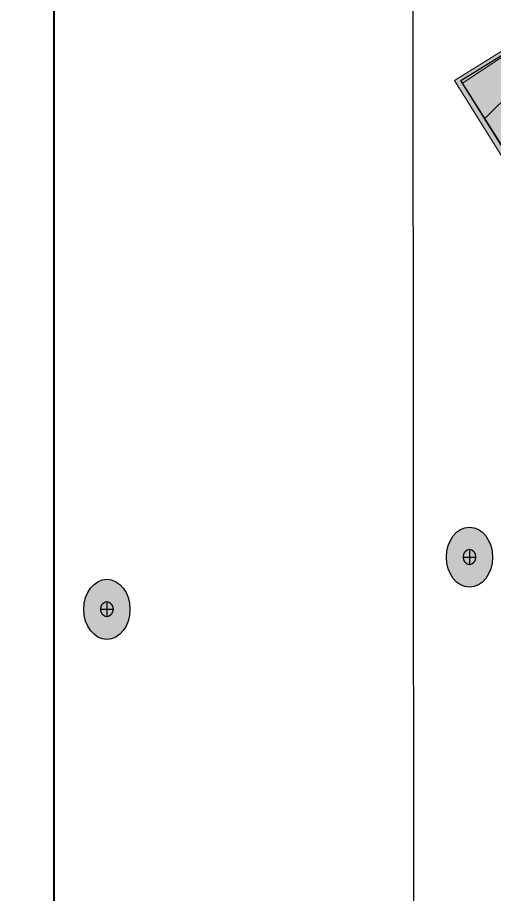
# Model space of a CAD drawing. Extents: x -1337 to 5791, y -3809 to 1769.
# Drawn here: x 4244.8 to 4320.7, y -1970.3 to -1830.8 of the extents above; entities that cross this region are included whole.
import ezdxf

# ---------------------------------------------------------------- set-up
doc = ezdxf.new("R2010")
doc.units = 0
doc.header["$MEASUREMENT"] = 0
for name, color, linetype, lineweight in [('.ATI-HATCH', 7, 'Continuous', 0), ('G-ANNO-TTLB', 7, 'Continuous', 0), ('Layer 12', 7, 'Continuous', 0), ('TYVEK', 7, 'Continuous', 0), ('WALL SCRATCH', 7, 'Continuous', 0)]:
    doc.layers.add(name, color=color, linetype=linetype, lineweight=lineweight)

# ---------------------------------------------------------------- blocks, each defined once
blk = doc.blocks.new('Block_286')
at = {"layer": 'WALL SCRATCH', "true_color": 0x003b71, "transparency": 33554687}
h = blk.add_hatch(color=156, dxfattribs=at)
h.dxf.hatch_style = 2
edge = h.paths.add_edge_path()
edge.add_ellipse((4316.69, -1916.64), major_axis=(0, 4.78), ratio=0.766948, start_angle=0, end_angle=360)
at = {"layer": 'WALL SCRATCH', "color": 18, "lineweight": 25, "true_color": 0x080808}
for p, q in [((4316.69, -1915.38), (4316.69, -1917.84)), ((4315.72, -1916.61), (4317.67, -1916.61))]:
    blk.add_line(p, q, dxfattribs=at)
at = {"layer": 'WALL SCRATCH', "color": 8, "lineweight": 25, "true_color": 0x808080}
blk.add_lwpolyline([(4316.18, -1912.22)], dxfattribs=at)
at = {"layer": 'WALL SCRATCH', "color": 18, "lineweight": 25, "true_color": 0x000000}
blk.add_ellipse((4316.69, -1916.64), major_axis=(0, 4.78), ratio=0.766948, dxfattribs=at)
at = {"layer": 'WALL SCRATCH', "color": 18, "lineweight": 25, "true_color": 0x080808}
blk.add_ellipse((4316.69, -1916.61), major_axis=(0, 1.23), ratio=0.788846, dxfattribs=at)
blk = doc.blocks.new('Block_285')
at = {"layer": 'WALL SCRATCH'}
blk.add_blockref('Block_286', (0, 0), dxfattribs=at)
blk = doc.blocks.new('Block_284')
at = {"layer": 'WALL SCRATCH'}
blk.add_blockref('Block_285', (0, 0), dxfattribs=at)
blk = doc.blocks.new('Block_299')
at = {"layer": 'WALL SCRATCH', "true_color": 0x003b71, "transparency": 33554687}
h = blk.add_hatch(color=156, dxfattribs=at)
h.dxf.hatch_style = 2
edge = h.paths.add_edge_path()
edge.add_ellipse((4316.69, -1916.64), major_axis=(0, 4.78), ratio=0.766948, start_angle=0, end_angle=360)
at = {"layer": 'WALL SCRATCH', "color": 18, "lineweight": 25, "true_color": 0x080808}
for p, q in [((4316.69, -1915.38), (4316.69, -1917.84)), ((4315.72, -1916.61), (4317.67, -1916.61))]:
    blk.add_line(p, q, dxfattribs=at)
at = {"layer": 'WALL SCRATCH', "color": 8, "lineweight": 25, "true_color": 0x808080}
blk.add_lwpolyline([(4316.18, -1912.22)], dxfattribs=at)
at = {"layer": 'WALL SCRATCH', "color": 18, "lineweight": 25, "true_color": 0x000000}
blk.add_ellipse((4316.69, -1916.64), major_axis=(0, 4.78), ratio=0.766948, dxfattribs=at)
at = {"layer": 'WALL SCRATCH', "color": 18, "lineweight": 25, "true_color": 0x080808}
blk.add_ellipse((4316.69, -1916.61), major_axis=(0, 1.23), ratio=0.788846, dxfattribs=at)
blk = doc.blocks.new('Block_298')
at = {"layer": 'WALL SCRATCH'}
blk.add_blockref('Block_299', (0, 0), dxfattribs=at)
blk = doc.blocks.new('Block_297')
at = {"layer": 'WALL SCRATCH'}
blk.add_blockref('Block_298', (0, 0), dxfattribs=at)
blk = doc.blocks.new('Block_577')
at = {"layer": 'TYVEK', "true_color": 0x003b71, "transparency": 33554687}
h = blk.add_hatch(color=156, dxfattribs=at)
h.dxf.hatch_style = 2
edge = h.paths.add_edge_path()
edge.add_ellipse((4259.02, -1924.94), major_axis=(0, 4.78), ratio=0.766948, start_angle=0, end_angle=360)
at = {"layer": 'TYVEK', "color": 18, "lineweight": 25, "true_color": 0x000000}
for p, q in [((4259.02, -1923.68), (4259.02, -1926.14)), ((4258.05, -1924.91), (4260, -1924.91))]:
    blk.add_line(p, q, dxfattribs=at)
blk.add_lwpolyline([(4258.51, -1920.52)], dxfattribs=at)
for centre, major_axis, ratio in [((4259.02, -1924.94), (0, 4.78), 0.766948), ((4259.02, -1924.91), (0, 1.23), 0.788846)]:
    blk.add_ellipse(centre, major_axis=major_axis, ratio=ratio, dxfattribs=at)

msp = doc.modelspace()

# ---------------------------------------------------------------- hatches: boundary and pattern name
at = {"layer": '.ATI-HATCH', "true_color": 0x808080, "transparency": 33554457}
h = msp.add_hatch(color=8, dxfattribs=at)
edge = h.paths.add_edge_path()
edge.add_spline(control_points=[(4329.57, -1831.27), (4329.57, -1831.27), (4314.31, -1840.81), (4314.31, -1840.81), (4314.31, -1840.81), (4338.03, -1878.77), (4338.03, -1878.77), (4338.03, -1878.77), (4345.57, -1874.05), (4345.57, -1874.05), (4345.57, -1874.05), (4345.57, -1873.94), (4345.57, -1873.94), (4345.57, -1873.94), (4345.67, -1873.99), (4345.67, -1873.99), (4345.67, -1873.99), (4353.3, -1869.22), (4353.3, -1869.22), (4353.3, -1869.22), (4349.33, -1862.88), (4349.33, -1862.88), (4349.33, -1862.88), (4329.57, -1831.27), (4329.57, -1831.27)], knot_values=[0, 0, 0, 0, 1, 1, 1, 2, 2, 2, 3, 3, 3, 4, 4, 4, 5, 5, 5, 6, 6, 6, 7, 7, 7, 8, 8, 8, 8], degree=3, periodic=0)
edge = h.paths.add_edge_path()
edge.add_spline(control_points=[(4349.33, -1862.88), (4349.33, -1862.88), (4353.3, -1869.22), (4353.3, -1869.22), (4353.3, -1869.22), (4345.67, -1873.99), (4345.67, -1873.99), (4345.67, -1873.99), (4428.25, -1922.39), (4428.25, -1922.39), (4428.25, -1922.39), (4425.93, -1913.69), (4425.93, -1913.69), (4425.93, -1913.69), (4432.88, -1911.84), (4432.88, -1911.84), (4432.88, -1911.84), (4349.33, -1862.88), (4349.33, -1862.88)], knot_values=[0, 0, 0, 0, 1, 1, 1, 2, 2, 2, 3, 3, 3, 4, 4, 4, 5, 5, 5, 6, 6, 6, 6], degree=3, periodic=0)
edge.add_line((4349.33, -1862.88), (4349.33, -1862.88))
edge = h.paths.add_edge_path()
edge.add_spline(control_points=[(4470.24, -2159.78), (4470.24, -2159.78), (4471.74, -2160.64), (4471.74, -2160.64), (4471.74, -2160.64), (4473.31, -2157.93), (4473.31, -2157.93), (4473.31, -2157.93), (4471.81, -2157.06), (4471.81, -2157.06), (4471.81, -2157.06), (4470.24, -2159.78), (4470.24, -2159.78)], knot_values=[0, 0, 0, 0, 1, 1, 1, 2, 2, 2, 3, 3, 3, 4, 4, 4, 4], degree=3, periodic=0)
edge.add_line((4470.24, -2159.78), (4470.24, -2159.78))
edge = h.paths.add_edge_path()
edge.add_spline(control_points=[(4437.09, -2126.17), (4437.09, -2126.17), (4438.61, -2126.99), (4438.61, -2126.99), (4438.61, -2126.99), (4440.1, -2124.24), (4440.1, -2124.24), (4440.1, -2124.24), (4438.59, -2123.41), (4438.59, -2123.41), (4438.59, -2123.41), (4437.09, -2126.17), (4437.09, -2126.17)], knot_values=[0, 0, 0, 0, 1, 1, 1, 2, 2, 2, 3, 3, 3, 4, 4, 4, 4], degree=3, periodic=0)
edge.add_line((4437.09, -2126.17), (4437.09, -2126.17))
edge = h.paths.add_edge_path()
edge.add_spline(control_points=[(4348.06, -2086.88), (4348.06, -2086.88), (4349.56, -2087.74), (4349.56, -2087.74), (4349.56, -2087.74), (4351.12, -2085.03), (4351.12, -2085.03), (4351.12, -2085.03), (4349.63, -2084.16), (4349.63, -2084.16), (4349.63, -2084.16), (4348.06, -2086.88), (4348.06, -2086.88)], knot_values=[0, 0, 0, 0, 1, 1, 1, 2, 2, 2, 3, 3, 3, 4, 4, 4, 4], degree=3, periodic=0)
edge.add_line((4348.06, -2086.88), (4348.06, -2086.88))
at = {"layer": 'G-ANNO-TTLB', "true_color": 0xff00ff, "transparency": 33554687}
h = msp.add_hatch(color=6, dxfattribs=at)
edge = h.paths.add_edge_path()
edge.add_spline(control_points=[(5472, -3692.6), (5472, -3692.6), (2542.48, -3692.6), (2542.48, -3692.6), (2542.48, -3692.6), (2542.48, -1235.6), (2542.48, -1235.6), (2542.48, -1235.6), (5472, -1235.6), (5472, -1235.6), (5472, -1235.6), (5472, -3692.6), (5472, -3692.6)], knot_values=[0, 0, 0, 0, 1, 1, 1, 2, 2, 2, 3, 3, 3, 4, 4, 4, 4], degree=3, periodic=0)
edge = h.paths.add_edge_path()
edge.add_spline(control_points=[(2551.48, -1244.6), (2551.48, -1244.6), (2551.48, -3683.6), (2551.48, -3683.6), (2551.48, -3683.6), (5463, -3683.6), (5463, -3683.6), (5463, -3683.6), (5463, -1244.6), (5463, -1244.6), (5463, -1244.6), (2551.48, -1244.6), (2551.48, -1244.6)], knot_values=[0, 0, 0, 0, 1, 1, 1, 2, 2, 2, 3, 3, 3, 4, 4, 4, 4], degree=3, periodic=0)
edge.add_line((2551.48, -1244.6), (2551.48, -1244.6))
at = {"layer": 'Layer 12', "true_color": 0x000000, "transparency": 33554457}
h = msp.add_hatch(dxfattribs=at)
h.set_pattern_fill('_U', color=18, scale=10, angle=45, style=2, pattern_type=0)
h.set_pattern_definition([(45, (0, 0), (-7.071067, 7.07107), [])])
h.paths.add_polyline_path([(4339.04, -1878.33), (4315.56, -1841.22), (4330.57, -1831.27), (4354.74, -1869.22)])

# ---------------------------------------------------------------- linework, layer by layer
at = {"layer": '.ATI-HATCH'}
msp.add_open_spline([(4329.57, -1831.27), (4329.57, -1831.27), (4314.31, -1840.81), (4314.31, -1840.81), (4314.31, -1840.81), (4338.03, -1878.77), (4338.03, -1878.77), (4338.03, -1878.77), (4345.57, -1874.05), (4345.57, -1874.05), (4345.57, -1874.05), (4345.57, -1873.94), (4345.57, -1873.94), (4345.57, -1873.94), (4345.67, -1873.99), (4345.67, -1873.99), (4345.67, -1873.99), (4353.3, -1869.22), (4353.3, -1869.22), (4353.3, -1869.22), (4349.33, -1862.88), (4349.33, -1862.88), (4349.33, -1862.88), (4329.57, -1831.27), (4329.57, -1831.27)], degree=3, knots=[0, 0, 0, 0, 1, 1, 1, 2, 2, 2, 3, 3, 3, 4, 4, 4, 5, 5, 5, 6, 6, 6, 7, 7, 7, 8, 8, 8, 8], dxfattribs=at)
at = {"layer": 'G-ANNO-TTLB'}
for points in [[(5472, -3692.6), (5472, -3692.6), (2542.48, -3692.6), (2542.48, -3692.6), (2542.48, -3692.6), (2542.48, -1235.6), (2542.48, -1235.6), (2542.48, -1235.6), (5472, -1235.6), (5472, -1235.6), (5472, -1235.6), (5472, -3692.6), (5472, -3692.6)], [(2551.48, -1244.6), (2551.48, -1244.6), (2551.48, -3683.6), (2551.48, -3683.6), (2551.48, -3683.6), (5463, -3683.6), (5463, -3683.6), (5463, -3683.6), (5463, -1244.6), (5463, -1244.6), (5463, -1244.6), (2551.48, -1244.6), (2551.48, -1244.6)]]:
    msp.add_open_spline(points, degree=3, knots=[0, 0, 0, 0, 1, 1, 1, 2, 2, 2, 3, 3, 3, 4, 4, 4, 4], dxfattribs=at)
at = {"layer": 'Layer 12'}
msp.add_lwpolyline([(4339.04, -1878.33), (4315.56, -1841.22), (4330.57, -1831.27), (4354.74, -1869.22)], close=True, dxfattribs=at)
at = {"layer": 'TYVEK', "color": 18, "lineweight": 30, "true_color": 0x000000}
msp.add_line((4250.51, -1710.23), (4250.51, -2132.5), dxfattribs=at)
at = {"layer": 'TYVEK', "color": 18, "lineweight": 25, "true_color": 0x000000}
for p, q in [((4315.31, -1840.81), (4330.57, -1831.27)), ((4339.04, -1878.77), (4315.31, -1840.81))]:
    msp.add_line(p, q, dxfattribs=at)
at = {"layer": 'WALL SCRATCH', "color": 2, "lineweight": 25, "true_color": 0xffff00}
msp.add_line((4250.62, -1709.42), (4250.62, -2131.65), dxfattribs=at)
at = {"layer": 'WALL SCRATCH', "color": 18, "lineweight": 25, "true_color": 0x000000}
msp.add_line((4307.67, -1790.47), (4307.84, -2072.79), dxfattribs=at)
msp.add_line((4307.67, -1790.47), (4307.84, -2072.79), dxfattribs=at)

# ---------------------------------------------------------------- block references
at = {"layer": 'TYVEK'}
msp.add_blockref('Block_577', (0, 0), dxfattribs=at)
at = {"layer": 'WALL SCRATCH'}
for name in ['Block_284', 'Block_297']:
    msp.add_blockref(name, (0, 0), dxfattribs=at)

doc.saveas('drawing.dxf')
